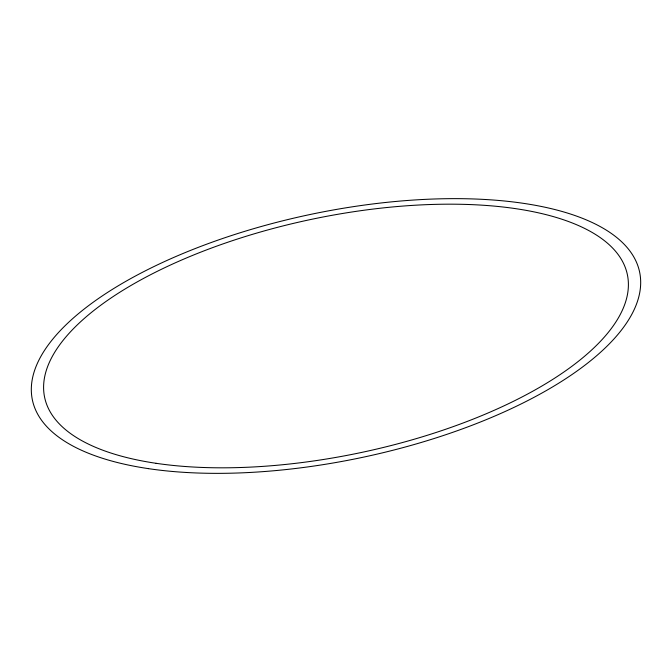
<?xml version="1.0" encoding="UTF-8"?>
<svg xmlns="http://www.w3.org/2000/svg" width="672" height="672" viewBox="0 0 672 672"><rect width="100%" height="100%" fill="white"/><g stroke="black" fill="none" stroke-linecap="round" stroke-linejoin="round"><path stroke-width="1.01" d="M148.512 468.653A310.279 124.219 -11.9 0 0 637.736 300.535A310.279 124.219 -11.9 0 0 221.752 238.804A310.279 124.219 -11.9 0 0 148.512 468.653M156.072 463.302A297.755 119.204 -11.9 0 0 625.565 301.972A297.755 119.204 -11.9 0 0 226.363 242.726A297.755 119.204 -11.9 0 0 156.072 463.302"/></g></svg>
